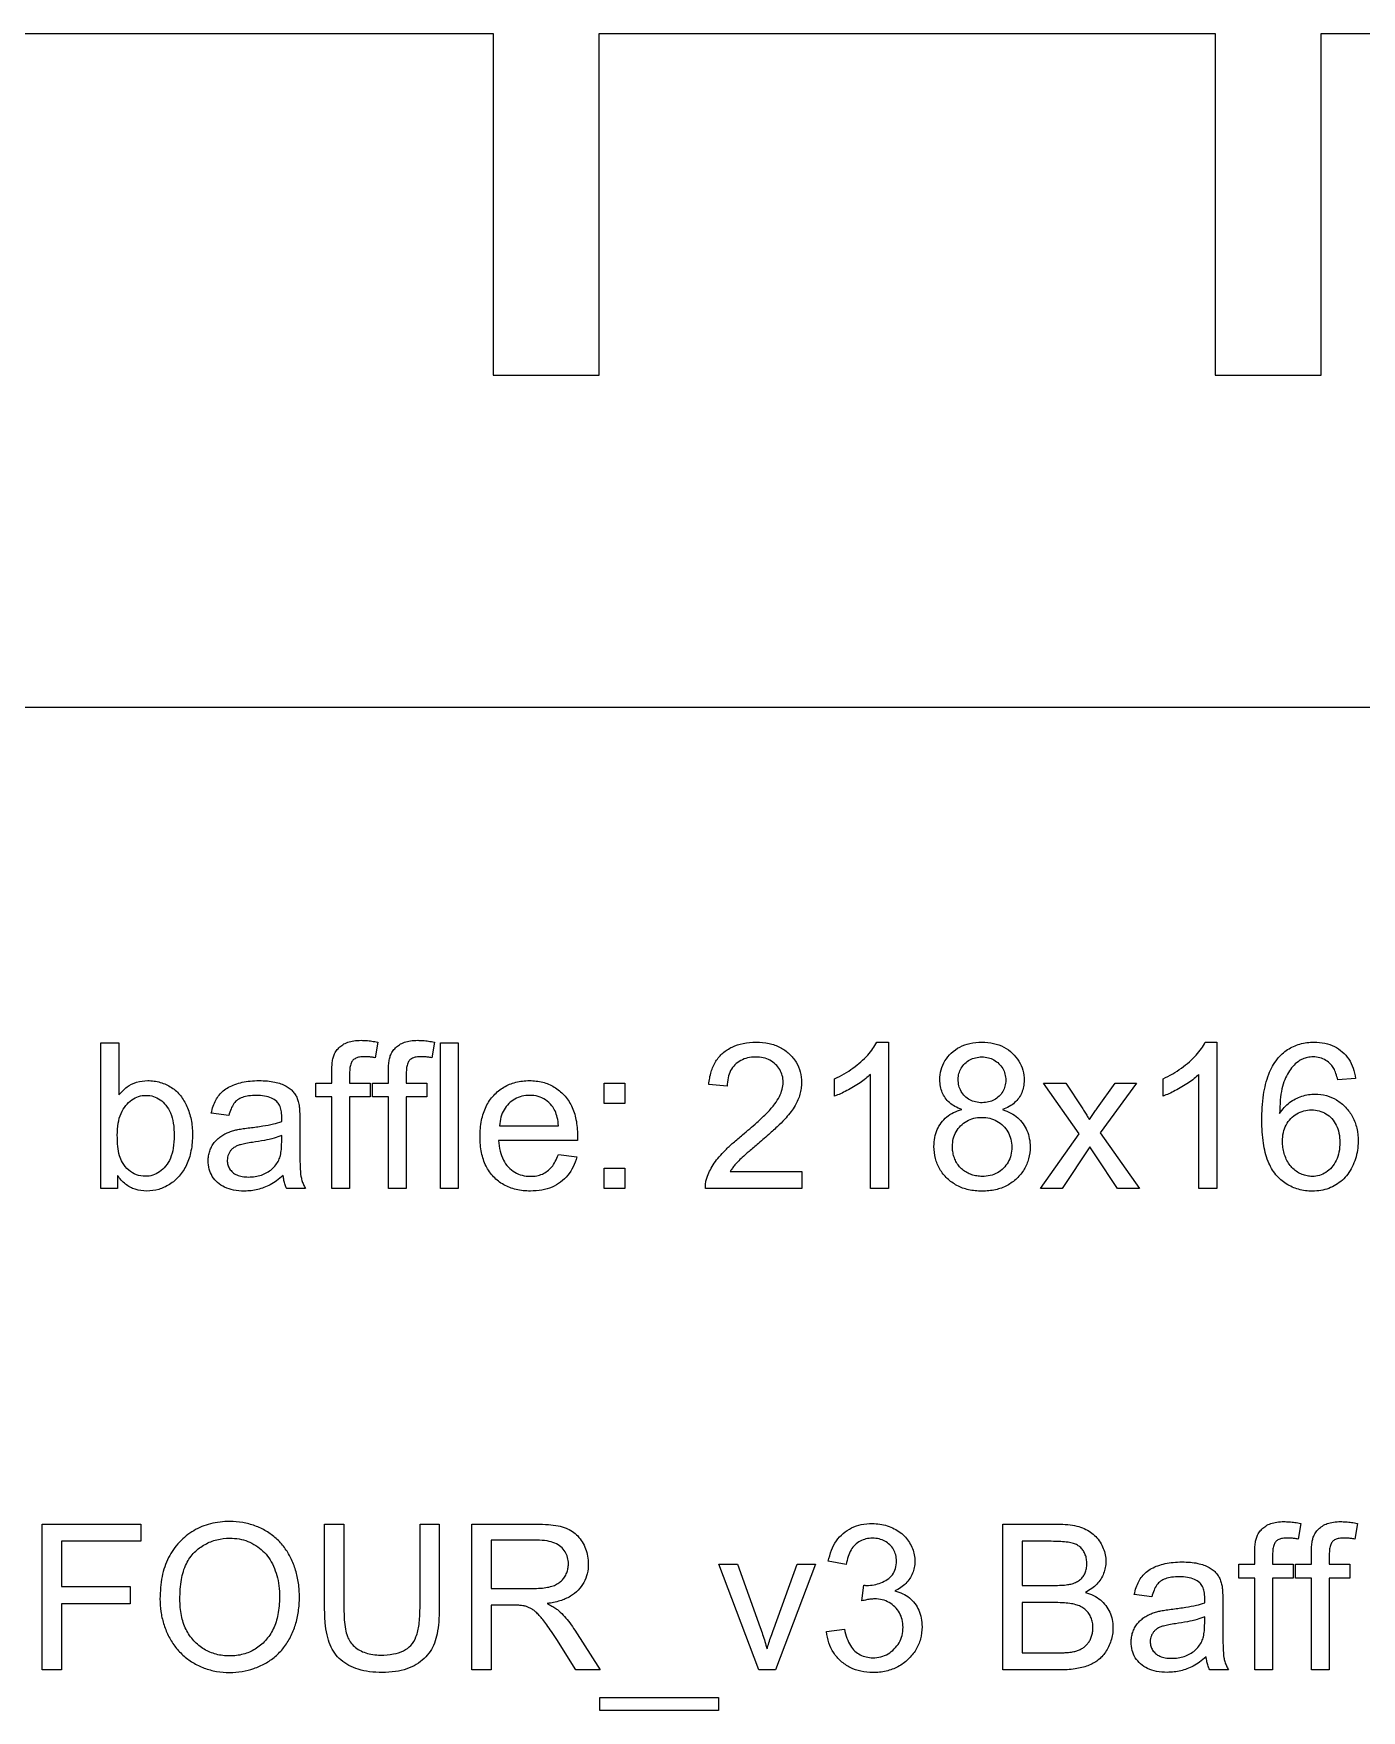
# Model space of a CAD drawing. Extents: x 16 to 234, y 9 to 84.
# Drawn here: x 39.35 to 66.94, y 9.16 to 44 of the extents above; entities that cross this region are included whole.
import ezdxf

# ---------------------------------------------------------------- set-up
doc = ezdxf.new("R2010")
doc.units = 0
doc.layers.add('baffles_C4_v3.0', color=7, linetype='CONTINUOUS')

msp = doc.modelspace()

# ---------------------------------------------------------------- linework, layer by layer
at = {"layer": 'baffles_C4_v3.0', "color": 1}
for p, q in [((36.1, 44.000028), (48.899999, 44.000028)), ((48.899999, 44.000028), (48.899999, 36.900026)), ((51.099999, 36.900026), (51.099999, 44.000028)), ((51.099999, 44.000028), (63.899983, 44.000028)), ((63.899983, 44.000028), (63.899983, 36.900026)), ((66.100011, 36.900026), (66.100011, 44.000028)), ((66.100011, 44.000028), (78.899988, 44.000028)), ((48.899999, 36.900026), (49.999999, 36.900026)), ((49.999999, 36.900026), (51.099999, 36.900026)), ((63.899983, 36.900026), (65.000015, 36.900026)), ((65.000015, 36.900026), (66.100011, 36.900026)), ((230.000002, 30.000028), (19.999999, 30.000028))]:
    msp.add_line(p, q, dxfattribs=at)
at = {"layer": 'baffles_C4_v3.0', "color": 7}
for p, q in [((40.747367, 20.000027), (40.747367, 23.030333)), ((40.747367, 23.030333), (41.119437, 23.030333)), ((41.119437, 23.030333), (41.119437, 21.949262)), ((46.500764, 23.044802), (46.444954, 22.720274)), ((47.677631, 23.044802), (47.62182, 22.720274)), ((47.802365, 20.000027), (47.802365, 23.030333)), ((47.802365, 23.030333), (48.174435, 23.030333)), ((48.174435, 23.030333), (48.174435, 20.000027)), ((56.869967, 23.042735), (57.109745, 23.042735)), ((57.109745, 23.042735), (57.109745, 20.000027)), ((63.694101, 23.042735), (63.933879, 23.042735)), ((63.933879, 23.042735), (63.933879, 20.000027)), ((45.545784, 22.195242), (45.545784, 22.428819)), ((45.915787, 22.397814), (45.915787, 22.195242)), ((46.722651, 22.195242), (46.722651, 22.428819)), ((47.092654, 22.397814), (47.092654, 22.195242)), ((56.737675, 20.000027), (56.737675, 22.370942)), ((63.561809, 20.000027), (63.561809, 22.370942)), ((45.217122, 21.905854), (45.217122, 22.195242)), ((45.217122, 22.195242), (45.545784, 22.195242)), ((45.915787, 22.195242), (46.343668, 22.195242)), ((46.343668, 22.195242), (46.343668, 21.905854)), ((46.393988, 21.905854), (46.393988, 22.195242)), ((46.393988, 22.195242), (46.722651, 22.195242)), ((47.092654, 22.195242), (47.520535, 22.195242)), ((47.520535, 22.195242), (47.520535, 21.905854)), ((51.20752, 21.771495), (51.20752, 22.195242)), ((51.20752, 22.195242), (51.631267, 22.195242)), ((51.631267, 22.195242), (51.631267, 21.771495)), ((53.75969, 22.127029), (53.377284, 22.166303)), ((55.993534, 21.92239), (55.993534, 22.282058)), ((58.560175, 22.27379), (58.560175, 22.27379)), ((61.073072, 21.141043), (60.330998, 22.195242)), ((60.330998, 22.195242), (60.796086, 22.195242)), ((60.796086, 22.195242), (61.133017, 21.680545)), ((61.453411, 21.67641), (61.823414, 22.195242)), ((62.267831, 22.195242), (61.509221, 21.161713)), ((61.823414, 22.195242), (62.267831, 22.195242)), ((62.817669, 21.92239), (62.817669, 22.282058)), ((66.816778, 22.288259), (66.446775, 22.259321)), ((66.816778, 22.28826), (66.816778, 22.288259)), ((45.545784, 21.905854), (45.217122, 21.905854)), ((45.545784, 20.000027), (45.545784, 21.905854)), ((46.343668, 21.905854), (45.915787, 21.905854)), ((45.915787, 21.905854), (45.915787, 20.000027)), ((46.722651, 21.905854), (46.393988, 21.905854)), ((46.722651, 20.000027), (46.722651, 21.905854)), ((47.520535, 21.905854), (47.092654, 21.905854)), ((47.092654, 21.905854), (47.092654, 20.000027)), ((51.631267, 21.771495), (51.20752, 21.771495)), ((51.20752, 21.771495), (51.20752, 21.771495)), ((58.634589, 21.643338), (58.634589, 21.643338)), ((43.404972, 21.519314), (43.04117, 21.568924)), ((44.88085, 21.415961), (44.88085, 20.919868)), ((49.031554, 21.308474), (50.257318, 21.308474)), ((49.031554, 21.308474), (49.031554, 21.308474)), ((41.088431, 21.114171), (41.088431, 21.114171)), ((44.504632, 20.965343), (44.504632, 21.101769)), ((44.504632, 21.101769), (44.504632, 21.101769)), ((50.647978, 21.00255), (49.010869, 21.00255)), ((60.271054, 20.000027), (61.073072, 21.141043)), ((61.509221, 21.161713), (62.325709, 20.000027)), ((65.297491, 20.981879), (65.297491, 20.981879)), ((50.25317, 20.706961), (50.253185, 20.706961)), ((50.253185, 20.706961), (50.637657, 20.659418)), ((58.440286, 20.874392), (58.440286, 20.874392)), ((61.298381, 20.866124), (60.721672, 20.000027)), ((61.418271, 20.682156), (61.298381, 20.866124)), ((61.868889, 20.000027), (61.418271, 20.682156)), ((41.092565, 20.274946), (41.092565, 20.000027)), ((44.535638, 20.270812), (44.535638, 20.270812)), ((51.20752, 20.000027), (51.20752, 20.423774)), ((51.20752, 20.423774), (51.631267, 20.423774)), ((51.631267, 20.423774), (51.631267, 20.000027)), ((53.823769, 20.357628), (55.309983, 20.357628)), ((55.309983, 20.357628), (55.309983, 20.000027)), ((55.309983, 20.357628), (55.309983, 20.357628)), ((41.092565, 20.000027), (40.747367, 20.000027)), ((41.092565, 20.000027), (41.092565, 20.000027)), ((44.998659, 20.000027), (44.610052, 20.000027)), ((45.915787, 20.000027), (45.545784, 20.000027)), ((45.545784, 20.000027), (45.545784, 20.000027)), ((47.092654, 20.000027), (46.722651, 20.000027)), ((46.722651, 20.000027), (46.722651, 20.000027)), ((48.174435, 20.000027), (47.802365, 20.000027)), ((47.802365, 20.000027), (47.802365, 20.000027)), ((51.631267, 20.000027), (51.20752, 20.000027)), ((51.20752, 20.000027), (51.20752, 20.000027)), ((55.309983, 20.000027), (53.307005, 20.000027)), ((57.109745, 20.000027), (56.737675, 20.000027)), ((57.109745, 20.000027), (57.109745, 20.000027)), ((60.721672, 20.000027), (60.271054, 20.000027)), ((60.271054, 20.000027), (60.271054, 20.000027)), ((62.325709, 20.000027), (61.868889, 20.000027)), ((63.933879, 20.000027), (63.561809, 20.000027)), ((63.933879, 20.000027), (63.933879, 20.000027)), ((39.530713, 10.000026), (39.530713, 13.030332)), ((39.530713, 13.030332), (41.575033, 13.030332)), ((41.575033, 13.030332), (41.575033, 12.672731)), ((45.396344, 11.279534), (45.396344, 13.030332)), ((45.396344, 13.030332), (45.797353, 13.030332)), ((45.797353, 13.030332), (45.797353, 11.281601)), ((47.378651, 13.030332), (47.779661, 13.030332)), ((47.378651, 11.281601), (47.378651, 13.030332)), ((47.378651, 13.030332), (47.378651, 13.030332)), ((47.779661, 13.030332), (47.779661, 11.279534)), ((48.452811, 10.000026), (48.452811, 13.030332)), ((48.452811, 13.030332), (49.796398, 13.030332)), ((59.48754, 10.000026), (59.48754, 13.030332)), ((59.48754, 13.030332), (60.624422, 13.030332)), ((65.677764, 13.044801), (65.621951, 12.720273)), ((66.854631, 13.044801), (66.798821, 12.720273)), ((41.575033, 12.672731), (39.931722, 12.672731)), ((39.931722, 12.672731), (39.931722, 11.734287)), ((49.812934, 12.695469), (48.85382, 12.695469)), ((48.85382, 12.695469), (48.85382, 11.692946)), ((60.494197, 12.672731), (59.88855, 12.672731)), ((59.88855, 12.672731), (59.88855, 11.757024)), ((54.419049, 10.000026), (53.583957, 12.195241)), ((53.583957, 12.195241), (53.976698, 12.195241)), ((53.976698, 12.195241), (54.447988, 10.880592)), ((54.72704, 10.855788), (55.214866, 12.195241)), ((55.597271, 12.195241), (54.766314, 10.000026)), ((55.214866, 12.195241), (55.597271, 12.195241)), ((56.233925, 12.191107), (55.861855, 12.257252)), ((64.394122, 11.905853), (64.394122, 12.195241)), ((64.394122, 12.195241), (64.722784, 12.195241)), ((64.722784, 12.195241), (64.722784, 12.428818)), ((65.092785, 12.397812), (65.092785, 12.195241)), ((65.092785, 12.195241), (65.520665, 12.195241)), ((65.520665, 12.195241), (65.520665, 11.905853)), ((65.570989, 11.905853), (65.570989, 12.195241)), ((65.570989, 12.195241), (65.899651, 12.195241)), ((65.899651, 12.195241), (65.899651, 12.428818)), ((66.269655, 12.397812), (66.269655, 12.195241)), ((66.269655, 12.195241), (66.697535, 12.195241)), ((66.697535, 12.195241), (66.697535, 11.905853)), ((64.722784, 11.905853), (64.394122, 11.905853)), ((64.722784, 10.000026), (64.722784, 11.905853)), ((65.520665, 11.905853), (65.092785, 11.905853)), ((65.092785, 11.905853), (65.092785, 10.000026)), ((65.899651, 11.905853), (65.570989, 11.905853)), ((65.899651, 10.000026), (65.899651, 11.905853)), ((66.697535, 11.905853), (66.269655, 11.905853)), ((66.269655, 11.905853), (66.269655, 10.000026)), ((39.931722, 11.734287), (41.353858, 11.734287)), ((41.353858, 11.734287), (41.353858, 11.376686)), ((48.85382, 11.692946), (49.715783, 11.692946)), ((48.85382, 11.692946), (48.85382, 11.692946)), ((56.558453, 11.434564), (56.599794, 11.761159)), ((59.88855, 11.757025), (60.543807, 11.757025)), ((59.88855, 11.757024), (59.88855, 11.757025)), ((62.581972, 11.519313), (62.21817, 11.568922)), ((41.353858, 11.376686), (39.931722, 11.376686)), ((39.931722, 11.376686), (39.931722, 10.000026)), ((41.974653, 11.475905), (41.974653, 11.475905)), ((42.388065, 11.469704), (42.388065, 11.469704)), ((49.318908, 11.34568), (48.85382, 11.34568)), ((48.85382, 11.34568), (48.85382, 10.000026)), ((60.589282, 11.399424), (59.88855, 11.399424)), ((59.88855, 11.399424), (59.88855, 10.357627)), ((64.057837, 11.41596), (64.057837, 10.919866)), ((50.596349, 10.824782), (51.123449, 10.000026)), ((55.824648, 10.799977), (56.196718, 10.849586)), ((63.681632, 10.965342), (63.681632, 11.101767)), ((63.681632, 11.101767), (63.681632, 11.101767)), ((50.619087, 10.000026), (50.218078, 10.630478)), ((55.824648, 10.799977), (55.824648, 10.799977)), ((59.88855, 10.357627), (60.643025, 10.357627)), ((59.88855, 10.357627), (59.88855, 10.357627)), ((63.712638, 10.27081), (63.712638, 10.27081)), ((39.931722, 10.000026), (39.530713, 10.000026)), ((39.530713, 10.000026), (39.530713, 10.000026)), ((48.85382, 10.000026), (48.452811, 10.000026)), ((48.452811, 10.000026), (48.452811, 10.000026)), ((51.123449, 10.000026), (50.619087, 10.000026)), ((54.766314, 10.000026), (54.419049, 10.000026)), ((54.419049, 10.000026), (54.419049, 10.000026)), ((60.643025, 10.000026), (59.48754, 10.000026)), ((59.48754, 10.000026), (59.48754, 10.000026)), ((64.175658, 10.000026), (63.787052, 10.000026)), ((65.092785, 10.000026), (64.722784, 10.000026)), ((64.722784, 10.000026), (64.722784, 10.000026)), ((66.269655, 10.000026), (65.899651, 10.000026)), ((65.899651, 10.000026), (65.899651, 10.000026)), ((51.112402, 9.158734), (51.112402, 9.427451)), ((51.112402, 9.427451), (53.578401, 9.427451)), ((53.578401, 9.427451), (53.578401, 9.158734)), ((53.578401, 9.158734), (51.112402, 9.158734)), ((51.112402, 9.158734), (51.112402, 9.158734))]:
    msp.add_line(p, q, dxfattribs=at)
for points, knots in [([(45.545784, 22.428819), (45.546462, 22.473796), (45.547695, 22.555561), (45.559798, 22.66586), (45.583199, 22.762939), (45.626705, 22.849519), (45.690926, 22.929013), (45.773891, 22.996546), (45.879471, 23.047911), (46.009233, 23.076622), (46.139352, 23.084095), (46.264626, 23.078892), (46.380656, 23.066521), (46.459808, 23.052208), (46.500764, 23.044802)], [0, 0, 0, 0, 0.134889, 0.245222, 0.33229, 0.433052, 0.533019, 0.636863, 0.751493, 0.881847, 1.032851, 1.141335, 1.257753, 1.382581, 1.382581, 1.382581, 1.382581]), ([(46.722651, 22.428819), (46.723329, 22.473796), (46.724561, 22.555561), (46.736664, 22.66586), (46.760066, 22.762939), (46.803572, 22.849519), (46.867793, 22.929013), (46.950757, 22.996546), (47.056337, 23.047911), (47.186099, 23.076622), (47.316219, 23.084095), (47.441493, 23.078892), (47.557523, 23.066521), (47.636675, 23.052208), (47.677631, 23.044802)], [0, 0, 0, 0, 0.134889, 0.245222, 0.33229, 0.433052, 0.533019, 0.636862, 0.751493, 0.881847, 1.032851, 1.141336, 1.257753, 1.382581, 1.382581, 1.382581, 1.382581]), ([(53.377284, 22.166303), (53.389725, 22.254865), (53.413259, 22.422401), (53.514479, 22.648343), (53.66616, 22.826091), (53.862868, 22.954341), (54.100332, 23.028973), (54.361939, 23.050241), (54.62442, 23.028029), (54.863859, 22.947506), (55.056565, 22.810203), (55.200668, 22.634379), (55.288815, 22.426346), (55.310754, 22.236841), (55.300378, 22.080202), (55.275069, 21.959937), (55.233008, 21.839948), (55.170747, 21.718923), (55.086815, 21.595384), (54.976966, 21.463035), (54.830904, 21.313), (54.638976, 21.136024), (54.426911, 20.953514), (54.230418, 20.788223), (54.08647, 20.661367), (53.988267, 20.56779), (53.921423, 20.493454), (53.868447, 20.426768), (53.838423, 20.380306), (53.823769, 20.357628)], [0, 0, 0, 0, 0.267291, 0.50565, 0.731424, 0.959283, 1.200705, 1.470357, 1.742243, 1.986087, 2.218557, 2.442743, 2.659788, 2.887089, 3.007951, 3.129704, 3.254569, 3.388305, 3.536789, 3.701764, 3.903673, 4.164494, 4.484738, 4.742973, 4.934774, 5.060324, 5.149608, 5.234514, 5.315477, 5.315477, 5.315477, 5.315477]), ([(55.993534, 22.282058), (56.060709, 22.315675), (56.192643, 22.3817), (56.375191, 22.501348), (56.537955, 22.631955), (56.676686, 22.767845), (56.790614, 22.902118), (56.844597, 22.99778), (56.869967, 23.042735)], [0, 0, 0, 0, 0.225192, 0.442293, 0.653347, 0.850189, 1.02452, 1.179082, 1.179082, 1.179082, 1.179082]), ([(58.634589, 21.643338), (58.586674, 21.663062), (58.495526, 21.700584), (58.378267, 21.782713), (58.287846, 21.881393), (58.22463, 21.995956), (58.187132, 22.124367), (58.174283, 22.284918), (58.195805, 22.469793), (58.278364, 22.662825), (58.412928, 22.825746), (58.590883, 22.953374), (58.810132, 23.02876), (59.050623, 23.050181), (59.292013, 23.028289), (59.513582, 22.950592), (59.693025, 22.819501), (59.830074, 22.65484), (59.914148, 22.460403), (59.936311, 22.276289), (59.923222, 22.117961), (59.88547, 21.992406), (59.822626, 21.879858), (59.734161, 21.782016), (59.619754, 21.700598), (59.530825, 21.663047), (59.48415, 21.643338)], [0, 0, 0, 0, 0.155086, 0.295018, 0.425581, 0.553271, 0.684076, 0.823809, 1.034246, 1.235819, 1.444765, 1.66068, 1.884497, 2.131519, 2.38021, 2.606671, 2.826646, 3.038823, 3.242207, 3.453157, 3.588316, 3.716481, 3.843368, 3.971848, 4.109134, 4.260789, 4.260789, 4.260789, 4.260789]), ([(62.817669, 22.282058), (62.884843, 22.315675), (63.016777, 22.3817), (63.199325, 22.501348), (63.362089, 22.631955), (63.50082, 22.767845), (63.614748, 22.902118), (63.668731, 22.99778), (63.694101, 23.042735)], [0, 0, 0, 0, 0.225192, 0.442293, 0.653347, 0.850189, 1.02452, 1.179082, 1.179082, 1.179082, 1.179082]), ([(65.239614, 21.562722), (65.270273, 21.605484), (65.329971, 21.688749), (65.441766, 21.791528), (65.565585, 21.869769), (65.697799, 21.924829), (65.835226, 21.958643), (66.00785, 21.971678), (66.211579, 21.946973), (66.431148, 21.851294), (66.616488, 21.695855), (66.765272, 21.495766), (66.853752, 21.250566), (66.876749, 21.012791), (66.861806, 20.79894), (66.820049, 20.619528), (66.751475, 20.452542), (66.660851, 20.301667), (66.546742, 20.174306), (66.412242, 20.073982), (66.261067, 20.000975), (66.095452, 19.957165), (65.882735, 19.941136), (65.632081, 19.970606), (65.367707, 20.089639), (65.142211, 20.287786), (64.975677, 20.582228), (64.885465, 20.970938), (64.860358, 21.437338), (64.887404, 21.920844), (64.987965, 22.35929), (65.162998, 22.685296), (65.394419, 22.900133), (65.66197, 23.020693), (65.931861, 23.051419), (66.176154, 23.030103), (66.378023, 22.962843), (66.547788, 22.848529), (66.682707, 22.695122), (66.777761, 22.503978), (66.803409, 22.362176), (66.816778, 22.28826)], [0, 0, 0, 0, 0.157525, 0.306725, 0.452191, 0.594872, 0.734579, 0.874884, 1.1125, 1.342394, 1.583094, 1.830473, 2.08184, 2.354876, 2.541192, 2.723031, 2.904936, 3.080694, 3.248523, 3.414577, 3.580885, 3.749187, 3.925253, 4.218706, 4.495957, 4.782345, 5.104559, 5.493278, 5.968902, 6.502504, 6.941844, 7.308482, 7.594098, 7.873457, 8.173831, 8.398868, 8.604997, 8.804951, 9.005605, 9.211751, 9.436214, 9.436214, 9.436214, 9.436214]), ([(46.444954, 22.720274), (46.419731, 22.724406), (46.370372, 22.732491), (46.297171, 22.739244), (46.215229, 22.742258), (46.129599, 22.73716), (46.046468, 22.714412), (45.98123, 22.671791), (45.940512, 22.601508), (45.918988, 22.508067), (45.916936, 22.437378), (45.915787, 22.397814)], [0, 0, 0, 0, 0.076657, 0.150018, 0.220335, 0.322626, 0.406111, 0.476576, 0.55005, 0.643302, 0.761841, 0.761841, 0.761841, 0.761841]), ([(47.62182, 22.720274), (47.596598, 22.724406), (47.547238, 22.732491), (47.474037, 22.739244), (47.392096, 22.742258), (47.306465, 22.73716), (47.223335, 22.714412), (47.158097, 22.671791), (47.117379, 22.601508), (47.095854, 22.508067), (47.093802, 22.437378), (47.092654, 22.397814)], [0, 0, 0, 0, 0.076657, 0.150018, 0.220335, 0.322626, 0.406111, 0.476576, 0.55005, 0.643302, 0.761841, 0.761841, 0.761841, 0.761841]), ([(53.307005, 20.000027), (53.307185, 20.029556), (53.307544, 20.088233), (53.32255, 20.175238), (53.355373, 20.278307), (53.410137, 20.398003), (53.492354, 20.532959), (53.596886, 20.669343), (53.730286, 20.809898), (53.893376, 20.962866), (54.11532, 21.147985), (54.35887, 21.351612), (54.583339, 21.564218), (54.744629, 21.744499), (54.84734, 21.907501), (54.9089, 22.059455), (54.929651, 22.208259), (54.912596, 22.349094), (54.857587, 22.478416), (54.767209, 22.586564), (54.651422, 22.673578), (54.508536, 22.725125), (54.350101, 22.739882), (54.189264, 22.724711), (54.040002, 22.670285), (53.917349, 22.578299), (53.825372, 22.453631), (53.769388, 22.298544), (53.763042, 22.186311), (53.75969, 22.127029)], [0, 0, 0, 0, 0.088475, 0.175809, 0.263565, 0.412417, 0.56946, 0.73676, 0.926894, 1.150141, 1.407229, 1.793782, 2.102251, 2.334327, 2.517307, 2.677635, 2.822472, 2.963228, 3.098123, 3.238018, 3.381432, 3.52772, 3.687332, 3.855491, 4.008552, 4.15784, 4.308738, 4.467208, 4.644623, 4.644623, 4.644623, 4.644623]), ([(58.560175, 22.27379), (58.562815, 22.228475), (58.56791, 22.141042), (58.616644, 22.01898), (58.694851, 21.918222), (58.797658, 21.840894), (58.92242, 21.794634), (59.05711, 21.781484), (59.190835, 21.794531), (59.312794, 21.840186), (59.413309, 21.91658), (59.490876, 22.013775), (59.538935, 22.129106), (59.553048, 22.254751), (59.538674, 22.381573), (59.489539, 22.500836), (59.408691, 22.59975), (59.307837, 22.679392), (59.185807, 22.727574), (59.053836, 22.741491), (58.921829, 22.727887), (58.79936, 22.681376), (58.697746, 22.604522), (58.619225, 22.508186), (58.568576, 22.395006), (58.563001, 22.314563), (58.560175, 22.27379)], [0, 0, 0, 0, 0.135465, 0.261367, 0.387286, 0.513974, 0.642199, 0.78129, 0.916704, 1.042107, 1.166636, 1.290925, 1.411079, 1.536282, 1.666327, 1.790192, 1.917527, 2.045602, 2.171759, 2.305425, 2.44018, 2.566473, 2.693345, 2.817811, 2.936331, 3.058144, 3.058144, 3.058144, 3.058144]), ([(66.446775, 22.259321), (66.435451, 22.303945), (66.414607, 22.386079), (66.368483, 22.494407), (66.30104, 22.59207), (66.202263, 22.670462), (66.073693, 22.726258), (65.942904, 22.741135), (65.821411, 22.730021), (65.714569, 22.696622), (65.609316, 22.633682), (65.507499, 22.540297), (65.414628, 22.412765), (65.336598, 22.257182), (65.280343, 22.064049), (65.247066, 21.828359), (65.242235, 21.656168), (65.239614, 21.562722)], [0, 0, 0, 0, 0.137991, 0.253984, 0.351224, 0.491118, 0.626013, 0.76677, 0.880991, 0.990163, 1.099474, 1.246307, 1.401477, 1.570337, 1.765928, 2.002134, 2.282433, 2.282433, 2.282433, 2.282433]), ([(56.737675, 22.370942), (56.705166, 22.341864), (56.636475, 22.280424), (56.517376, 22.195824), (56.385054, 22.113757), (56.249373, 22.037657), (56.119379, 21.972393), (56.033968, 21.938456), (55.993534, 21.92239)], [0, 0, 0, 0, 0.130761, 0.276301, 0.437467, 0.597772, 0.742908, 0.873381, 0.873381, 0.873381, 0.873381]), ([(63.561809, 22.370942), (63.5293, 22.341864), (63.460609, 22.280424), (63.341509, 22.195824), (63.209187, 22.113757), (63.073507, 22.037657), (62.943513, 21.972393), (62.858102, 21.938456), (62.817669, 21.92239)], [0, 0, 0, 0, 0.130762, 0.276301, 0.437467, 0.597772, 0.742908, 0.873381, 0.873381, 0.873381, 0.873381]), ([(41.119437, 21.949262), (41.173326, 22.008066), (41.277908, 22.122186), (41.491116, 22.224669), (41.688038, 22.250414), (41.853072, 22.238843), (41.982021, 22.211285), (42.104015, 22.164752), (42.218019, 22.104647), (42.318925, 22.027248), (42.403749, 21.933636), (42.477339, 21.827822), (42.538645, 21.708117), (42.58798, 21.576142), (42.624522, 21.434211), (42.646585, 21.284537), (42.655783, 21.066185), (42.6344, 20.79552), (42.543839, 20.49363), (42.385295, 20.254914), (42.184854, 20.080293), (41.952425, 19.971902), (41.70473, 19.939517), (41.462463, 19.971726), (41.243453, 20.085259), (41.143898, 20.210413), (41.092565, 20.274946)], [0, 0, 0, 0, 0.237491, 0.460896, 0.692678, 0.825518, 0.955932, 1.086682, 1.216056, 1.341331, 1.465996, 1.593547, 1.726984, 1.868353, 2.015415, 2.165868, 2.3213, 2.670405, 2.975687, 3.256222, 3.518243, 3.76396, 4.014356, 4.257513, 4.487767, 4.732878, 4.732878, 4.732878, 4.732878]), ([(43.04117, 21.568924), (43.053152, 21.617902), (43.075977, 21.711206), (43.130908, 21.838343), (43.200832, 21.947437), (43.290595, 22.039168), (43.402818, 22.113359), (43.536044, 22.170733), (43.686868, 22.214144), (43.854222, 22.239715), (44.029439, 22.247266), (44.199875, 22.24077), (44.353416, 22.2201), (44.483886, 22.183532), (44.591816, 22.13526), (44.680134, 22.079943), (44.748032, 22.014177), (44.799258, 21.938973), (44.837512, 21.85355), (44.863718, 21.765749), (44.874484, 21.667607), (44.880035, 21.553087), (44.880556, 21.46543), (44.88085, 21.415961)], [0, 0, 0, 0, 0.151058, 0.287764, 0.413386, 0.537793, 0.669844, 0.81431, 0.971389, 1.139494, 1.320916, 1.496769, 1.650631, 1.784615, 1.901705, 2.004334, 2.095614, 2.183147, 2.27564, 2.375521, 2.456568, 2.571113, 2.719496, 2.719496, 2.719496, 2.719496]), ([(50.637657, 20.659418), (50.614793, 20.588777), (50.570568, 20.452139), (50.454298, 20.273208), (50.304968, 20.129021), (50.121318, 20.023562), (49.906028, 19.96208), (49.652363, 19.942784), (49.37959, 19.968609), (49.113553, 20.068832), (48.895765, 20.237934), (48.736009, 20.470697), (48.643033, 20.759203), (48.617478, 21.082819), (48.643386, 21.409247), (48.737023, 21.707166), (48.899371, 21.945146), (49.113046, 22.120025), (49.370648, 22.225206), (49.648737, 22.25491), (49.924464, 22.225603), (50.174819, 22.122202), (50.383122, 21.951025), (50.54195, 21.717849), (50.633384, 21.425792), (50.651069, 21.20543), (50.649855, 21.073593), (50.649118, 21.040519), (50.648383, 21.016023), (50.647978, 21.00255)], [0, 0, 0, 0, 0.221958, 0.429326, 0.632699, 0.83952, 1.057968, 1.298636, 1.599469, 1.872784, 2.14003, 2.413798, 2.706858, 3.03883, 3.38205, 3.684042, 3.964597, 4.233981, 4.500897, 4.787257, 5.064869, 5.32463, 5.58792, 5.862739, 6.158848, 6.495602, 6.521326, 6.554406, 6.594845, 6.594845, 6.594845, 6.594845]), ([(41.088431, 21.114171), (41.090326, 21.034443), (41.093754, 20.890202), (41.126151, 20.696208), (41.196982, 20.52409), (41.314202, 20.380628), (41.481946, 20.275959), (41.660864, 20.247724), (41.829274, 20.271282), (41.975764, 20.346661), (42.104038, 20.466954), (42.204241, 20.636782), (42.260667, 20.854672), (42.276169, 21.101319), (42.261086, 21.347838), (42.207737, 21.566591), (42.110274, 21.733957), (41.98631, 21.851802), (41.843071, 21.924583), (41.687143, 21.946331), (41.529787, 21.923706), (41.383187, 21.847691), (41.256455, 21.726689), (41.155797, 21.561025), (41.097517, 21.349952), (41.091608, 21.196616), (41.088431, 21.114171)], [0, 0, 0, 0, 0.239158, 0.432673, 0.586238, 0.792679, 0.977845, 1.1666, 1.323616, 1.480767, 1.6527, 1.844917, 2.063925, 2.321458, 2.58375, 2.802873, 2.990368, 3.156425, 3.30957, 3.46444, 3.621491, 3.778951, 3.951669, 4.141134, 4.353518, 4.600518, 4.600518, 4.600518, 4.600518]), ([(44.504632, 21.393224), (44.505029, 21.408152), (44.505713, 21.433874), (44.506446, 21.466258), (44.507337, 21.529426), (44.500939, 21.619449), (44.468132, 21.731986), (44.397792, 21.824064), (44.287771, 21.888627), (44.14221, 21.929947), (43.981621, 21.94011), (43.826168, 21.931687), (43.693435, 21.902702), (43.586276, 21.849928), (43.505837, 21.765736), (43.444447, 21.653777), (43.418859, 21.566618), (43.404972, 21.519314)], [0, 0, 0, 0, 0.044801, 0.077192, 0.097175, 0.234332, 0.346762, 0.443457, 0.574267, 0.721637, 0.894232, 1.054418, 1.187612, 1.299482, 1.406995, 1.531343, 1.678926, 1.678926, 1.678926, 1.678926]), ([(50.257318, 21.308474), (50.250366, 21.365236), (50.237481, 21.470428), (50.191646, 21.612772), (50.111757, 21.741185), (49.993422, 21.849394), (49.832458, 21.924928), (49.660949, 21.945407), (49.494886, 21.927523), (49.345427, 21.868425), (49.218099, 21.771671), (49.118303, 21.64239), (49.05186, 21.484031), (49.038518, 21.368687), (49.031554, 21.308474)], [0, 0, 0, 0, 0.171353, 0.317556, 0.444444, 0.621142, 0.790681, 0.969363, 1.132401, 1.287346, 1.445408, 1.606336, 1.772178, 1.953303, 1.953303, 1.953303, 1.953303]), ([(59.48415, 21.643338), (59.542338, 21.621377), (59.654268, 21.579134), (59.799296, 21.478608), (59.912747, 21.35352), (59.995699, 21.207546), (60.044965, 21.042239), (60.061512, 20.843598), (60.03628, 20.621549), (59.940964, 20.394903), (59.785542, 20.203787), (59.581084, 20.053952), (59.330174, 19.964911), (59.056275, 19.939698), (58.782341, 19.964893), (58.531525, 20.054016), (58.3263, 20.203878), (58.171179, 20.397464), (58.076034, 20.627632), (58.051085, 20.854861), (58.067412, 21.058807), (58.116959, 21.22792), (58.201338, 21.374681), (58.31803, 21.495684), (58.46464, 21.589832), (58.576603, 21.625082), (58.634589, 21.643338)], [0, 0, 0, 0, 0.186042, 0.357868, 0.523548, 0.688833, 0.857322, 1.03675, 1.283935, 1.520164, 1.764073, 2.014356, 2.271134, 2.552416, 2.833699, 3.090476, 3.340759, 3.586283, 3.825691, 4.077664, 4.264661, 4.436647, 4.601905, 4.767429, 4.936587, 5.118309, 5.118309, 5.118309, 5.118309]), ([(61.133017, 21.680545), (61.152843, 21.64974), (61.190087, 21.591871), (61.241244, 21.509965), (61.271823, 21.458425), (61.285979, 21.434565)], [0, 0, 0, 0, 0.109901, 0.206455, 0.289683, 0.289683, 0.289683, 0.289683]), ([(61.285979, 21.434565), (61.305586, 21.463779), (61.343407, 21.520131), (61.399148, 21.600808), (61.435808, 21.651885), (61.453411, 21.67641)], [0, 0, 0, 0, 0.105552, 0.203601, 0.294164, 0.294164, 0.294164, 0.294164]), ([(65.297491, 20.981879), (65.299175, 20.939622), (65.302528, 20.855469), (65.330869, 20.73159), (65.374588, 20.613287), (65.435981, 20.50574), (65.513471, 20.414151), (65.604497, 20.342715), (65.704398, 20.292261), (65.808774, 20.260952), (65.930432, 20.249552), (66.066889, 20.26759), (66.207553, 20.334743), (66.328247, 20.442344), (66.424054, 20.586073), (66.479846, 20.764731), (66.495587, 20.95852), (66.4801, 21.14988), (66.424767, 21.321102), (66.329327, 21.458546), (66.206978, 21.562003), (66.060204, 21.625106), (65.901138, 21.643354), (65.741494, 21.624837), (65.59308, 21.561595), (65.467555, 21.459047), (65.368026, 21.325612), (65.30713, 21.161221), (65.300798, 21.043419), (65.297491, 20.981879)], [0, 0, 0, 0, 0.126637, 0.252192, 0.379313, 0.503918, 0.6217, 0.737024, 0.848572, 0.955619, 1.06198, 1.21321, 1.362395, 1.522537, 1.692871, 1.874155, 2.0776, 2.273021, 2.446897, 2.61069, 2.768545, 2.921625, 3.08275, 3.243647, 3.398627, 3.559859, 3.724449, 3.892753, 4.07684, 4.07684, 4.07684, 4.07684]), ([(44.535638, 20.270812), (44.490975, 20.234602), (44.405737, 20.165498), (44.271961, 20.081949), (44.139952, 20.020595), (44.006559, 19.979613), (43.869071, 19.955435), (43.70068, 19.94664), (43.513229, 19.960758), (43.320975, 20.017844), (43.167881, 20.117684), (43.057191, 20.24993), (42.989804, 20.407352), (42.972984, 20.555788), (42.982067, 20.682222), (43.006323, 20.781592), (43.047026, 20.873614), (43.101221, 20.95641), (43.165779, 21.029225), (43.240823, 21.089645), (43.324553, 21.138421), (43.414613, 21.17922), (43.505527, 21.20986), (43.603649, 21.230523), (43.714004, 21.248918), (43.887558, 21.270853), (44.098373, 21.298686), (44.320884, 21.338257), (44.44875, 21.376507), (44.504632, 21.393224)], [0, 0, 0, 0, 0.172369, 0.328959, 0.471804, 0.607871, 0.746412, 0.889494, 1.112902, 1.307281, 1.484688, 1.653129, 1.817337, 1.991167, 2.095748, 2.196517, 2.296373, 2.396133, 2.492263, 2.587138, 2.683838, 2.782203, 2.883376, 2.970915, 3.082717, 3.218978, 3.495617, 3.72088, 3.895753, 3.895753, 3.895753, 3.895753]), ([(58.440286, 20.874392), (58.441855, 20.839251), (58.444997, 20.768858), (58.471404, 20.665048), (58.511773, 20.564731), (58.570488, 20.472603), (58.647215, 20.393952), (58.73854, 20.331724), (58.840454, 20.287374), (58.948742, 20.259932), (59.079135, 20.250192), (59.225845, 20.265457), (59.378491, 20.32399), (59.505318, 20.420962), (59.603595, 20.546354), (59.663059, 20.697796), (59.680251, 20.862931), (59.662578, 21.029188), (59.600869, 21.18363), (59.499158, 21.31094), (59.370187, 21.410493), (59.21532, 21.470593), (59.049321, 21.487992), (58.884393, 21.470786), (58.733203, 21.41113), (58.607107, 21.313498), (58.510812, 21.187303), (58.450074, 21.0369), (58.443613, 20.929621), (58.440286, 20.874392)], [0, 0, 0, 0, 0.105286, 0.210904, 0.319451, 0.428649, 0.536332, 0.64686, 0.758026, 0.868153, 0.980362, 1.148875, 1.306385, 1.464447, 1.622112, 1.778592, 1.945763, 2.115751, 2.275559, 2.437515, 2.598977, 2.758914, 2.929077, 3.095335, 3.251816, 3.410208, 3.567721, 3.723307, 3.888398, 3.888398, 3.888398, 3.888398]), ([(44.504632, 21.101769), (44.452411, 21.08331), (44.334792, 21.041737), (44.130665, 20.997769), (43.933559, 20.966755), (43.768107, 20.941404), (43.659492, 20.917281), (43.576415, 20.891075), (43.513505, 20.857226), (43.463371, 20.815938), (43.424386, 20.766259), (43.395023, 20.711381), (43.377538, 20.651557), (43.371307, 20.578659), (43.381435, 20.495404), (43.420494, 20.409148), (43.484459, 20.335443), (43.574469, 20.279579), (43.688592, 20.247588), (43.817908, 20.238729), (43.952488, 20.248141), (44.081946, 20.279216), (44.199577, 20.330696), (44.301862, 20.401613), (44.385536, 20.48947), (44.446575, 20.586567), (44.482933, 20.697331), (44.501623, 20.822868), (44.50357, 20.915051), (44.504632, 20.965343)], [0, 0, 0, 0, 0.16603, 0.373949, 0.624965, 0.764896, 0.875879, 0.958605, 1.025308, 1.088914, 1.152008, 1.213548, 1.274595, 1.337558, 1.432082, 1.52275, 1.617514, 1.72074, 1.835837, 1.969502, 2.107922, 2.239108, 2.366923, 2.490975, 2.60989, 2.728771, 2.83169, 2.957312, 3.108125, 3.108125, 3.108125, 3.108125]), ([(44.88085, 20.919868), (44.881088, 20.818622), (44.8815, 20.644274), (44.888772, 20.425253), (44.89784, 20.276077), (44.923817, 20.172077), (44.955118, 20.083787), (44.984051, 20.028129), (44.998659, 20.000027)], [0, 0, 0, 0, 0.303638, 0.522877, 0.658057, 0.750417, 0.843484, 0.938393, 0.938393, 0.938393, 0.938393]), ([(49.010869, 21.00255), (49.018265, 20.927843), (49.032143, 20.78766), (49.10091, 20.596523), (49.207241, 20.44546), (49.342807, 20.33565), (49.502039, 20.269055), (49.65971, 20.251477), (49.802151, 20.263369), (49.921584, 20.299519), (50.028172, 20.360794), (50.120055, 20.450133), (50.197381, 20.567419), (50.233805, 20.658524), (50.25317, 20.706961)], [0, 0, 0, 0, 0.224604, 0.421457, 0.601809, 0.772187, 0.938029, 1.112515, 1.242829, 1.364661, 1.483825, 1.608095, 1.745686, 1.901883, 1.901883, 1.901883, 1.901883]), ([(44.610052, 20.000027), (44.598009, 20.026934), (44.573205, 20.082353), (44.548797, 20.173648), (44.540123, 20.237696), (44.535638, 20.270812)], [0, 0, 0, 0, 0.088336, 0.181944, 0.282157, 0.282157, 0.282157, 0.282157]), ([(41.974653, 11.475905), (41.98203, 11.632496), (41.995954, 11.92808), (42.133679, 12.33749), (42.363805, 12.665657), (42.665598, 12.909626), (43.029296, 13.056469), (43.381735, 13.094101), (43.694032, 13.070369), (43.950698, 13.002842), (44.185505, 12.89087), (44.393884, 12.739322), (44.568232, 12.548804), (44.702523, 12.324069), (44.801778, 12.073482), (44.860642, 11.799081), (44.87898, 11.509658), (44.860106, 11.218627), (44.798197, 10.939949), (44.695068, 10.685645), (44.5543, 10.460499), (44.375283, 10.272237), (44.16333, 10.127407), (43.929157, 10.024646), (43.680402, 9.961466), (43.417646, 9.941417), (43.151142, 9.96253), (42.891412, 10.031828), (42.655639, 10.147655), (42.447861, 10.302488), (42.274237, 10.494083), (42.141502, 10.717114), (42.046326, 10.959552), (41.985458, 11.21465), (41.97827, 11.388448), (41.974653, 11.475905)], [0, 0, 0, 0, 0.468633, 0.884596, 1.276148, 1.656, 2.032689, 2.436507, 2.707977, 2.968864, 3.227851, 3.484045, 3.737155, 3.997085, 4.265137, 4.542329, 4.835369, 5.132596, 5.414422, 5.688023, 5.952004, 6.206395, 6.461672, 6.716883, 6.969891, 7.227954, 7.504059, 7.768143, 8.029455, 8.287378, 8.541044, 8.799985, 9.061426, 9.320163, 9.582242, 9.582242, 9.582242, 9.582242]), ([(49.796398, 13.030332), (49.879324, 13.028896), (50.031334, 13.026263), (50.238298, 13.000205), (50.407759, 12.955422), (50.546823, 12.884856), (50.661722, 12.786077), (50.754047, 12.661704), (50.823932, 12.519796), (50.866585, 12.364751), (50.881027, 12.189407), (50.861628, 12.001357), (50.78989, 11.813722), (50.670532, 11.650128), (50.499798, 11.517661), (50.277675, 11.423783), (50.111113, 11.394481), (50.021707, 11.378753)], [0, 0, 0, 0, 0.248676, 0.455845, 0.624375, 0.771986, 0.919588, 1.07471, 1.233611, 1.391578, 1.554102, 1.759139, 1.953254, 2.149823, 2.35916, 2.59367, 2.865407, 2.865407, 2.865407, 2.865407]), ([(55.861855, 12.257252), (55.879954, 12.335286), (55.914594, 12.484627), (56.021065, 12.683746), (56.165833, 12.842213), (56.3432, 12.959614), (56.550236, 13.029279), (56.75134, 13.047899), (56.933355, 13.035247), (57.087772, 12.999222), (57.230478, 12.939347), (57.359216, 12.861452), (57.467817, 12.763526), (57.551582, 12.648396), (57.614009, 12.523579), (57.652045, 12.391108), (57.664096, 12.257968), (57.652834, 12.128484), (57.616971, 12.006935), (57.557741, 11.894294), (57.475071, 11.793102), (57.368971, 11.705806), (57.285783, 11.663306), (57.242649, 11.641269)], [0, 0, 0, 0, 0.239515, 0.45838, 0.668741, 0.877489, 1.089502, 1.31735, 1.478793, 1.635224, 1.790695, 1.941249, 2.084651, 2.226226, 2.365917, 2.501352, 2.637197, 2.764745, 2.889017, 3.014867, 3.144, 3.278627, 3.423606, 3.423606, 3.423606, 3.423606]), ([(60.624422, 13.030332), (60.696581, 13.028624), (60.831411, 13.025432), (61.018862, 12.995427), (61.177943, 12.943596), (61.312452, 12.870524), (61.424779, 12.77415), (61.512024, 12.656621), (61.57909, 12.528948), (61.620126, 12.39354), (61.633123, 12.2586), (61.621392, 12.127619), (61.585316, 12.003604), (61.526455, 11.885874), (61.443464, 11.777791), (61.335209, 11.683498), (61.24963, 11.636628), (61.205265, 11.612331)], [0, 0, 0, 0, 0.216369, 0.404291, 0.567271, 0.71602, 0.860632, 1.007488, 1.152531, 1.291387, 1.429148, 1.556696, 1.683614, 1.814367, 1.949332, 2.089987, 2.241397, 2.241397, 2.241397, 2.241397]), ([(64.722784, 12.428818), (64.723462, 12.473795), (64.724695, 12.55556), (64.736797, 12.665859), (64.760196, 12.762938), (64.803704, 12.849517), (64.867926, 12.929012), (64.950891, 12.996545), (65.05647, 13.04791), (65.186232, 13.076621), (65.316351, 13.084094), (65.441624, 13.078891), (65.557655, 13.06652), (65.636808, 13.052207), (65.677764, 13.044801)], [0, 0, 0, 0, 0.134889, 0.245222, 0.33229, 0.433052, 0.53302, 0.636863, 0.751494, 0.881847, 1.03285, 1.141334, 1.257753, 1.382582, 1.382582, 1.382582, 1.382582]), ([(65.899651, 12.428818), (65.900329, 12.473795), (65.901562, 12.55556), (65.913665, 12.665859), (65.937067, 12.762938), (65.980572, 12.849518), (66.044793, 12.929012), (66.127757, 12.996545), (66.233338, 13.04791), (66.3631, 13.076621), (66.49322, 13.084094), (66.618494, 13.078891), (66.734523, 13.06652), (66.813675, 13.052207), (66.854631, 13.044801)], [0, 0, 0, 0, 0.134889, 0.245222, 0.33229, 0.433052, 0.533019, 0.636862, 0.751493, 0.881847, 1.032852, 1.141336, 1.257753, 1.382581, 1.382581, 1.382581, 1.382581]), ([(42.388065, 11.469704), (42.393434, 11.355745), (42.403593, 11.14014), (42.503666, 10.841038), (42.669073, 10.599463), (42.886123, 10.421304), (43.143107, 10.312196), (43.422989, 10.280821), (43.703457, 10.312268), (43.962593, 10.422467), (44.17907, 10.604722), (44.346118, 10.852753), (44.441858, 11.165611), (44.465573, 11.471396), (44.451029, 11.743963), (44.409772, 11.961507), (44.339429, 12.156993), (44.24431, 12.330093), (44.120107, 12.476132), (43.970329, 12.590517), (43.803155, 12.676769), (43.619648, 12.728329), (43.401615, 12.746263), (43.15695, 12.718972), (42.904431, 12.616679), (42.678565, 12.451682), (42.500601, 12.200485), (42.402796, 11.859689), (42.393282, 11.607826), (42.388065, 11.469704)], [0, 0, 0, 0, 0.34102, 0.645195, 0.932516, 1.208363, 1.476344, 1.758256, 2.044326, 2.314116, 2.590362, 2.882047, 3.198646, 3.560476, 3.796995, 4.016039, 4.222152, 4.417838, 4.605497, 4.792794, 4.979737, 5.16666, 5.360561, 5.633303, 5.896747, 6.169323, 6.46173, 6.80256, 7.216451, 7.216451, 7.216451, 7.216451]), ([(49.715783, 11.692946), (49.772502, 11.69392), (49.877417, 11.695722), (50.021654, 11.713737), (50.14226, 11.743347), (50.240816, 11.790583), (50.321648, 11.852143), (50.384225, 11.928731), (50.428599, 12.015145), (50.456283, 12.10775), (50.465907, 12.216782), (50.451645, 12.337811), (50.396905, 12.46091), (50.306464, 12.565135), (50.176697, 12.644433), (50.006586, 12.688688), (49.881337, 12.693073), (49.812934, 12.695469)], [0, 0, 0, 0, 0.170071, 0.31459, 0.435313, 0.540912, 0.64014, 0.737713, 0.834993, 0.92983, 1.025793, 1.161736, 1.290671, 1.424024, 1.569585, 1.739946, 1.944933, 1.944933, 1.944933, 1.944933]), ([(56.599794, 11.761159), (56.607522, 11.76035), (56.62189, 11.758845), (56.641882, 11.757384), (56.705408, 11.755876), (56.812139, 11.765767), (56.957401, 11.807858), (57.089356, 11.874798), (57.200718, 11.972238), (57.266409, 12.109348), (57.283077, 12.253735), (57.268828, 12.390973), (57.221034, 12.50874), (57.142631, 12.606719), (57.040494, 12.682717), (56.916512, 12.728245), (56.781849, 12.741321), (56.646617, 12.72796), (56.521625, 12.681328), (56.414042, 12.603195), (56.327429, 12.493383), (56.264861, 12.352685), (56.244685, 12.247306), (56.233925, 12.191107)], [0, 0, 0, 0, 0.02331, 0.043339, 0.060112, 0.213922, 0.36242, 0.511376, 0.655215, 0.797576, 0.956314, 1.085848, 1.207914, 1.332022, 1.457842, 1.585178, 1.723103, 1.860597, 1.989465, 2.118558, 2.254501, 2.404359, 2.575612, 2.575612, 2.575612, 2.575612]), ([(60.543807, 11.757025), (60.597495, 11.757632), (60.693857, 11.758722), (60.821925, 11.76911), (60.928467, 11.789694), (61.018423, 11.824935), (61.097442, 11.875578), (61.158507, 11.941288), (61.20319, 12.01917), (61.229196, 12.109784), (61.236754, 12.206408), (61.229369, 12.3028), (61.20516, 12.392793), (61.164584, 12.473426), (61.10983, 12.543403), (61.038628, 12.597356), (60.948625, 12.634999), (60.830995, 12.65774), (60.676635, 12.670741), (60.559688, 12.672017), (60.494197, 12.672731)], [0, 0, 0, 0, 0.161048, 0.289054, 0.384997, 0.485522, 0.577061, 0.664158, 0.752013, 0.844012, 0.944529, 1.041326, 1.132758, 1.222221, 1.310459, 1.397002, 1.487113, 1.600636, 1.754967, 1.951397, 1.951397, 1.951397, 1.951397]), ([(65.621951, 12.720273), (65.596729, 12.724405), (65.54737, 12.73249), (65.474169, 12.739243), (65.392228, 12.742257), (65.306597, 12.737158), (65.223466, 12.714411), (65.158228, 12.67179), (65.11751, 12.601507), (65.095985, 12.508066), (65.093933, 12.437377), (65.092785, 12.397812)], [0, 0, 0, 0, 0.076656, 0.150016, 0.220334, 0.322625, 0.40611, 0.476575, 0.55005, 0.643302, 0.761841, 0.761841, 0.761841, 0.761841]), ([(66.798821, 12.720273), (66.7736, 12.724405), (66.72424, 12.73249), (66.65104, 12.739243), (66.569098, 12.742257), (66.483468, 12.737158), (66.400336, 12.714411), (66.335099, 12.67179), (66.29438, 12.601507), (66.272856, 12.508066), (66.270803, 12.437377), (66.269655, 12.397812)], [0, 0, 0, 0, 0.076656, 0.150016, 0.220334, 0.322625, 0.40611, 0.476575, 0.55005, 0.643302, 0.761841, 0.761841, 0.761841, 0.761841]), ([(62.21817, 11.568922), (62.230151, 11.617901), (62.252977, 11.711205), (62.307908, 11.838342), (62.377831, 11.947436), (62.467594, 12.039166), (62.579818, 12.113358), (62.713044, 12.170731), (62.863867, 12.214143), (63.031222, 12.239713), (63.206438, 12.247265), (63.376875, 12.240769), (63.530415, 12.220099), (63.660886, 12.183531), (63.768816, 12.135259), (63.857133, 12.079942), (63.925032, 12.014176), (63.976256, 11.938971), (64.014509, 11.853549), (64.040718, 11.765748), (64.051474, 11.667605), (64.057023, 11.553086), (64.057543, 11.465429), (64.057837, 11.41596)], [0, 0, 0, 0, 0.151058, 0.287764, 0.413385, 0.537793, 0.669844, 0.81431, 0.971389, 1.139494, 1.320916, 1.496769, 1.65063, 1.784615, 1.901705, 2.004334, 2.095614, 2.183146, 2.275639, 2.37552, 2.456566, 2.571111, 2.719494, 2.719494, 2.719494, 2.719494]), ([(63.681632, 11.393222), (63.682029, 11.408151), (63.682713, 11.433872), (63.683445, 11.466257), (63.684336, 11.529425), (63.677939, 11.619448), (63.645131, 11.731985), (63.574792, 11.824063), (63.46477, 11.888626), (63.31921, 11.929946), (63.158621, 11.940109), (63.003167, 11.931686), (62.870435, 11.9027), (62.763275, 11.849927), (62.682837, 11.765735), (62.621446, 11.653776), (62.595859, 11.566616), (62.581972, 11.519313)], [0, 0, 0, 0, 0.044801, 0.077192, 0.097175, 0.234332, 0.346762, 0.443457, 0.574267, 0.721637, 0.894231, 1.054418, 1.187612, 1.299482, 1.406995, 1.531343, 1.678926, 1.678926, 1.678926, 1.678926]), ([(57.242649, 11.641269), (57.29898, 11.625127), (57.407963, 11.593897), (57.551415, 11.504405), (57.665611, 11.386445), (57.750088, 11.2429), (57.799488, 11.075669), (57.816051, 10.872493), (57.789471, 10.643595), (57.688599, 10.409881), (57.525907, 10.212372), (57.315284, 10.057534), (57.062004, 9.964107), (56.796961, 9.937727), (56.54058, 9.961575), (56.311654, 10.042191), (56.118381, 10.17615), (55.966717, 10.352128), (55.861557, 10.564424), (55.837183, 10.71998), (55.824648, 10.799977)], [0, 0, 0, 0, 0.175111, 0.338786, 0.500396, 0.663471, 0.833479, 1.018875, 1.272186, 1.516643, 1.771678, 2.031282, 2.291841, 2.571419, 2.823838, 3.058778, 3.291249, 3.521034, 3.749378, 3.991134, 3.991134, 3.991134, 3.991134]), ([(61.205265, 11.612331), (61.262675, 11.592579), (61.37313, 11.554579), (61.517495, 11.460381), (61.631284, 11.341468), (61.715434, 11.202538), (61.765817, 11.045456), (61.779869, 10.888581), (61.769276, 10.740438), (61.738916, 10.606401), (61.688304, 10.482357), (61.625089, 10.370676), (61.551084, 10.275249), (61.46535, 10.197623), (61.36667, 10.135941), (61.254572, 10.085838), (61.127361, 10.045866), (60.982664, 10.019084), (60.819489, 10.002711), (60.704009, 10.000954), (60.643025, 10.000026)], [0, 0, 0, 0, 0.181604, 0.349398, 0.51135, 0.671662, 0.832468, 1.001857, 1.140947, 1.276668, 1.412293, 1.541398, 1.66063, 1.772995, 1.886471, 2.008274, 2.140476, 2.285516, 2.448964, 2.631867, 2.631867, 2.631867, 2.631867]), ([(47.779661, 11.279534), (47.77783, 11.184856), (47.774423, 11.008702), (47.740764, 10.765019), (47.685211, 10.55739), (47.594685, 10.380837), (47.465782, 10.232151), (47.302005, 10.106631), (47.099399, 10.012313), (46.858872, 9.958523), (46.597494, 9.943262), (46.337798, 9.95739), (46.101934, 10.00457), (45.899827, 10.086087), (45.732176, 10.200132), (45.599473, 10.345062), (45.502017, 10.523384), (45.439777, 10.738827), (45.402208, 10.994634), (45.398395, 11.179857), (45.396344, 11.279534)], [0, 0, 0, 0, 0.283879, 0.528166, 0.736288, 0.925818, 1.117887, 1.321847, 1.540588, 1.782751, 2.056695, 2.323843, 2.56114, 2.775038, 2.973229, 3.164416, 3.35903, 3.577263, 3.833741, 4.132593, 4.132593, 4.132593, 4.132593]), ([(45.797353, 11.281601), (45.798546, 11.201432), (45.800712, 11.05596), (45.823492, 10.860429), (45.861191, 10.704056), (45.926238, 10.581885), (46.012562, 10.483588), (46.122037, 10.405702), (46.252174, 10.349868), (46.400662, 10.31636), (46.594637, 10.305505), (46.812641, 10.321015), (47.031774, 10.384407), (47.205304, 10.503542), (47.313385, 10.701194), (47.370126, 10.966477), (47.375583, 11.16818), (47.378651, 11.281601)], [0, 0, 0, 0, 0.240372, 0.436167, 0.589883, 0.719756, 0.847188, 0.979001, 1.119388, 1.269311, 1.433225, 1.700805, 1.921328, 2.111108, 2.314748, 2.57929, 2.91916, 2.91916, 2.91916, 2.91916]), ([(50.218078, 10.630478), (50.181614, 10.686555), (50.114378, 10.789957), (50.018051, 10.929314), (49.934745, 11.042357), (49.860472, 11.131446), (49.792702, 11.200243), (49.727832, 11.250016), (49.665687, 11.285967), (49.604712, 11.312887), (49.545404, 11.332504), (49.480787, 11.340528), (49.406268, 11.345045), (49.350156, 11.345453), (49.318908, 11.34568)], [0, 0, 0, 0, 0.200659, 0.37, 0.508172, 0.621772, 0.717753, 0.797223, 0.866278, 0.9326, 0.997037, 1.052741, 1.127312, 1.221032, 1.221032, 1.221032, 1.221032]), ([(50.021707, 11.378753), (50.054509, 11.362334), (50.115642, 11.331736), (50.197018, 11.281804), (50.286222, 11.211743), (50.382249, 11.109848), (50.494366, 10.975779), (50.561623, 10.876197), (50.596349, 10.824782)], [0, 0, 0, 0, 0.110019, 0.205039, 0.285856, 0.449561, 0.623797, 0.809789, 0.809789, 0.809789, 0.809789]), ([(56.196718, 10.849586), (56.211969, 10.785105), (56.240179, 10.665835), (56.312322, 10.509307), (56.406131, 10.390061), (56.521601, 10.311015), (56.650973, 10.263382), (56.798689, 10.248863), (56.955087, 10.266491), (57.108566, 10.329204), (57.237149, 10.432057), (57.33959, 10.562078), (57.402137, 10.7184), (57.420106, 10.883836), (57.403381, 11.045649), (57.346137, 11.192162), (57.250943, 11.313164), (57.128976, 11.407916), (56.981218, 11.464859), (56.849913, 11.479154), (56.740687, 11.472183), (56.652902, 11.457929), (56.591342, 11.4427), (56.558453, 11.434564)], [0, 0, 0, 0, 0.198415, 0.367001, 0.512957, 0.647771, 0.7814, 0.922343, 1.089394, 1.248824, 1.412754, 1.578135, 1.740117, 1.910817, 2.07266, 2.223895, 2.376, 2.529199, 2.681715, 2.844928, 2.921088, 3.009672, 3.11129, 3.11129, 3.11129, 3.11129]), ([(60.643025, 10.357627), (60.68192, 10.357886), (60.751174, 10.358349), (60.842292, 10.362417), (60.923959, 10.371968), (61.001134, 10.390153), (61.079058, 10.417381), (61.147867, 10.452499), (61.207904, 10.497896), (61.259278, 10.554897), (61.303203, 10.622444), (61.336382, 10.700424), (61.356254, 10.787156), (61.362777, 10.883631), (61.354535, 10.984986), (61.325439, 11.085184), (61.276301, 11.173938), (61.210805, 11.250421), (61.127902, 11.310419), (61.027399, 11.352452), (60.905772, 11.380701), (60.757376, 11.396835), (60.648582, 11.398511), (60.589282, 11.399424)], [0, 0, 0, 0, 0.116685, 0.207763, 0.273484, 0.363069, 0.445014, 0.52062, 0.593887, 0.669482, 0.749687, 0.83458, 0.922324, 1.015351, 1.123727, 1.225758, 1.325876, 1.425848, 1.525491, 1.629898, 1.750498, 1.898951, 2.076811, 2.076811, 2.076811, 2.076811]), ([(63.712638, 10.27081), (63.667974, 10.234601), (63.582737, 10.165496), (63.448961, 10.081948), (63.316952, 10.020594), (63.183559, 9.979611), (63.04607, 9.955434), (62.87768, 9.946638), (62.690228, 9.960757), (62.497975, 10.017843), (62.34488, 10.117683), (62.234191, 10.249929), (62.166804, 10.407351), (62.149984, 10.555787), (62.159067, 10.682221), (62.183322, 10.78159), (62.224025, 10.873613), (62.278221, 10.956409), (62.342779, 11.029224), (62.417823, 11.089644), (62.501553, 11.13842), (62.591613, 11.179219), (62.682527, 11.209859), (62.780649, 11.230521), (62.891004, 11.248917), (63.064558, 11.270852), (63.275373, 11.298685), (63.497884, 11.338256), (63.62575, 11.376506), (63.681632, 11.393222)], [0, 0, 0, 0, 0.17237, 0.328959, 0.471805, 0.607871, 0.746412, 0.889495, 1.112902, 1.307282, 1.484688, 1.653129, 1.817337, 1.991168, 2.095749, 2.196517, 2.296373, 2.396133, 2.492263, 2.587138, 2.683838, 2.782204, 2.883376, 2.970915, 3.082717, 3.218978, 3.495618, 3.720881, 3.895753, 3.895753, 3.895753, 3.895753]), ([(54.447988, 10.880592), (54.464761, 10.832748), (54.498598, 10.736234), (54.545412, 10.588709), (54.574086, 10.488687), (54.588547, 10.438242)], [0, 0, 0, 0, 0.152094, 0.306809, 0.464236, 0.464236, 0.464236, 0.464236]), ([(54.588547, 10.438242), (54.600808, 10.479498), (54.626994, 10.567611), (54.673539, 10.706722), (54.708546, 10.804258), (54.72704, 10.855788)], [0, 0, 0, 0, 0.129111, 0.275749, 0.439993, 0.439993, 0.439993, 0.439993]), ([(63.681632, 11.101767), (63.629411, 11.083309), (63.511792, 11.041736), (63.307665, 10.997768), (63.110559, 10.966754), (62.945107, 10.941403), (62.836492, 10.91728), (62.753415, 10.891074), (62.690505, 10.857225), (62.640371, 10.815937), (62.601386, 10.766258), (62.572023, 10.71138), (62.554538, 10.651556), (62.548307, 10.578658), (62.558435, 10.495403), (62.597494, 10.409147), (62.661459, 10.335442), (62.751469, 10.279578), (62.865592, 10.247587), (62.994908, 10.238728), (63.129488, 10.24814), (63.258946, 10.279215), (63.376577, 10.330694), (63.478863, 10.401611), (63.562536, 10.489469), (63.623575, 10.586566), (63.659933, 10.69733), (63.678623, 10.822866), (63.68057, 10.91505), (63.681632, 10.965342)], [0, 0, 0, 0, 0.16603, 0.373949, 0.624965, 0.764896, 0.875879, 0.958605, 1.025308, 1.088914, 1.152008, 1.213548, 1.274595, 1.337558, 1.432082, 1.52275, 1.617514, 1.72074, 1.835837, 1.969502, 2.107922, 2.239108, 2.366924, 2.490975, 2.60989, 2.728771, 2.83169, 2.957312, 3.108125, 3.108125, 3.108125, 3.108125]), ([(64.057837, 10.919866), (64.058074, 10.818621), (64.058483, 10.644273), (64.06576, 10.425254), (64.074801, 10.276073), (64.100805, 10.172076), (64.132114, 10.083787), (64.161049, 10.028128), (64.175658, 10.000026)], [0, 0, 0, 0, 0.303638, 0.522877, 0.658056, 0.750419, 0.84349, 0.9384, 0.9384, 0.9384, 0.9384]), ([(63.787052, 10.000026), (63.775009, 10.026933), (63.750205, 10.082352), (63.725797, 10.173647), (63.717123, 10.237695), (63.712638, 10.27081)], [0, 0, 0, 0, 0.088336, 0.181943, 0.282157, 0.282157, 0.282157, 0.282157])]:
    msp.add_open_spline(points, degree=3, knots=knots, dxfattribs=at)

doc.saveas('drawing.dxf')
